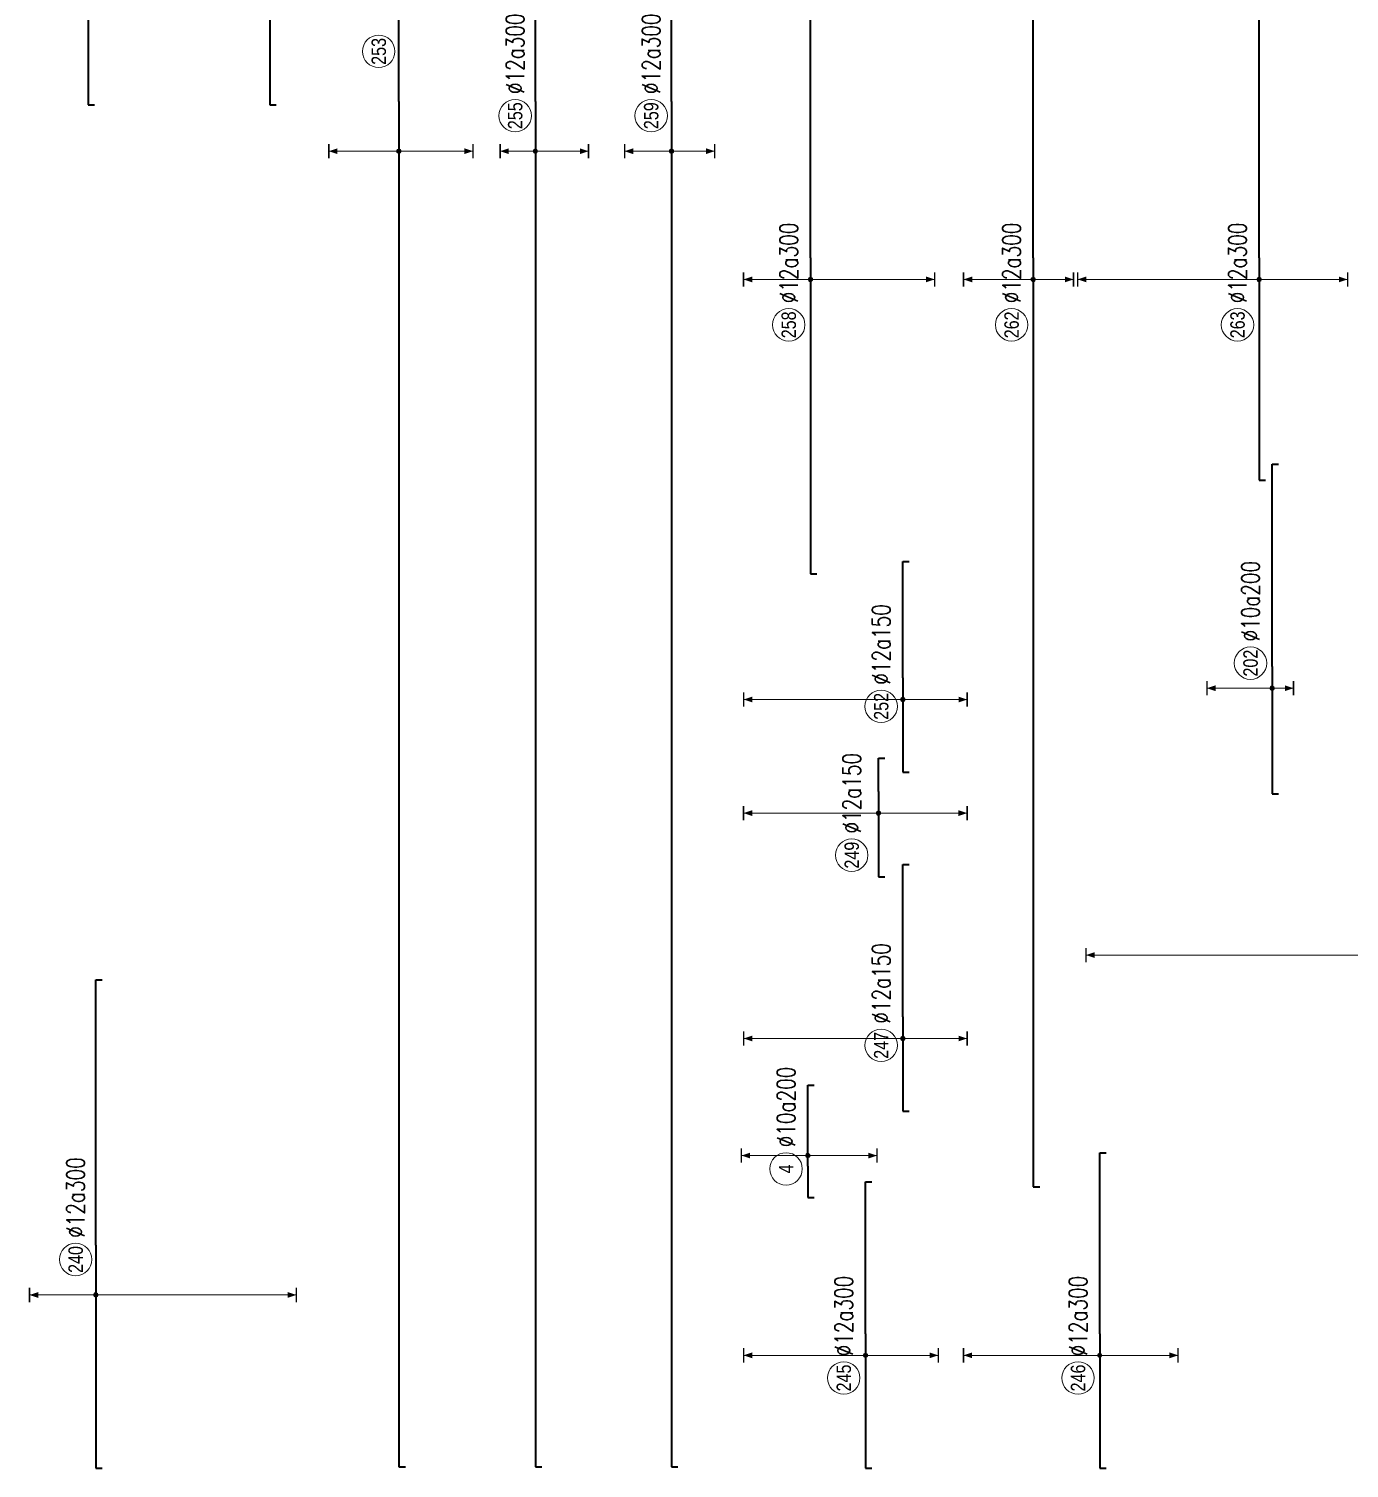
# Model space of a CAD drawing. Header units: millimetres. Extents: x -415354 to 883813, y -531490 to 486716.
# Drawn here: x 114680 to 151295, y -247172 to -207257 of the extents above; entities that cross this region are included whole.
import ezdxf
from ezdxf.enums import TextEntityAlignment as Align

# ---------------------------------------------------------------- set-up
doc = ezdxf.new("R2010")
doc.units = ezdxf.units.MM
doc.header["$MEASUREMENT"] = 0
for name, color, linetype, lineweight in [('NDC_S_DIM', 1, 'Continuous', 15), ('NDC_S_REBAR', 4, 'Continuous', 35), ('NDC_S_VN TEXT', 7, 'Continuous', 20)]:
    doc.layers.add(name, color=color, linetype=linetype, lineweight=lineweight)
doc.styles.add('ARIAL', font='arial.ttf', dxfattribs={"width": 0.8})
doc.styles.add('NDC_EN TXT', font='romans.shx', dxfattribs={"width": 0.8})

# ---------------------------------------------------------------- blocks, each defined once
blk = doc.blocks.new('*U581')
at = {"layer": 'NDC_S_REBAR'}
for p, q in [((0, 0), (-102.28, 0)), ((-102.28, 0), (-102.28, -0.9)), ((-102.28, -0.9), (-102.28, -0.9))]:
    blk.add_line(p, q, dxfattribs=at)
at = {"layer": 'NDC_S_VN TEXT', "color": 3, "style": 'NDC_EN TXT', "width": 0.75}
blk.add_attdef('DKT', (1.01, 1.55), '', height=2.5, dxfattribs=at)
at = {"layer": 'NDC_S_VN TEXT', "style": 'ARIAL', "width": 0.8}
blk.add_attdef('KHT', text='', height=2, dxfattribs=at).set_placement((-1.99, 2.8), align=Align.MIDDLE_CENTER)
blk = doc.blocks.new('*U397')
h = blk.add_hatch(color=6)
edge = h.paths.add_edge_path()
edge.add_arc((-6.91, 0), 0.3, 0, 360)
at = {"layer": 'NDC_S_DIM', "color": 8}
for q in [(-6.91, 9.19), (-6.91, -27.81)]:
    blk.add_line((-6.91, 0), q, dxfattribs=at)
for points in [[(-7.91, 9.19, 0.2, 0.2, 0), (-5.91, 9.19, 0, 0, 0)], [(-7.91, -27.81, 0.2, 0.2, 0), (-5.91, -27.81, 0, 0, 0)]]:
    blk.add_lwpolyline(points, format="xyseb", dxfattribs=at)
at = {"layer": 'NDC_S_DIM'}
blk.add_circle((-1.99, 2.8), 2.25, dxfattribs=at)
at = {"layer": 'NDC_S_DIM', "color": 6}
blk.add_circle((-6.91, 0), 0.3, dxfattribs=at)
at = {"layer": 'NDC_S_DIM', "color": 8}
for points in [[(-7.31, 7.99), (-6.91, 9.19), (-6.51, 7.99)], [(-7.31, -26.61), (-6.91, -27.81), (-6.51, -26.61)]]:
    blk.add_solid(points, dxfattribs=at)
at = {"layer": 'NDC_S_REBAR'}
for p, q in [((0, 0), (-30.93, 0)), ((-30.93, 0), (-30.93, -0.9)), ((0, 0), (36.78, 0)), ((36.78, 0), (36.78, -0.9)), ((-30.93, -0.9), (-30.93, -0.9)), ((36.78, -0.9), (36.78, -0.9))]:
    blk.add_line(p, q, dxfattribs=at)
at = {"layer": 'NDC_S_VN TEXT', "color": 3, "style": 'NDC_EN TXT', "width": 0.75}
blk.add_attdef('DKT', (1.01, 1.55), '', height=2.5, dxfattribs=at)
at = {"layer": 'NDC_S_VN TEXT', "style": 'ARIAL', "width": 0.8}
blk.add_attdef('KHT', text='', height=2, dxfattribs=at).set_placement((-1.99, 2.8), align=Align.MIDDLE_CENTER)
blk = doc.blocks.new('*U398')
h = blk.add_hatch(color=6)
edge = h.paths.add_edge_path()
edge.add_arc((-6.91, 0), 0.3, 0, 360)
at = {"layer": 'NDC_S_DIM', "color": 8}
for q in [(-6.91, 4.88), (-6.91, -7.37)]:
    blk.add_line((-6.91, 0), q, dxfattribs=at)
for points in [[(-7.91, 4.88, 0.2, 0.2, 0), (-5.91, 4.88, 0, 0, 0)], [(-7.91, -7.37, 0.2, 0.2, 0), (-5.91, -7.37, 0, 0, 0)]]:
    blk.add_lwpolyline(points, format="xyseb", dxfattribs=at)
at = {"layer": 'NDC_S_DIM'}
blk.add_circle((-1.99, 2.8), 2.25, dxfattribs=at)
at = {"layer": 'NDC_S_DIM', "color": 6}
blk.add_circle((-6.91, 0), 0.3, dxfattribs=at)
at = {"layer": 'NDC_S_DIM', "color": 8}
for points in [[(-7.31, 3.68), (-6.91, 4.88), (-6.51, 3.68)], [(-7.31, -6.17), (-6.91, -7.37), (-6.51, -6.17)]]:
    blk.add_solid(points, dxfattribs=at)
at = {"layer": 'NDC_S_REBAR'}
for p, q in [((0, 0), (-189.33, 0)), ((-189.33, 0), (-189.33, -0.9)), ((0, 0), (91.69, 0)), ((-189.33, -0.9), (-189.33, -0.9))]:
    blk.add_line(p, q, dxfattribs=at)
at = {"layer": 'NDC_S_VN TEXT', "color": 3, "style": 'NDC_EN TXT', "width": 0.75}
blk.add_attdef('DKT', (1.01, 1.55), '', height=2.5, dxfattribs=at)
at = {"layer": 'NDC_S_VN TEXT', "style": 'ARIAL', "width": 0.8}
blk.add_attdef('KHT', text='', height=2, dxfattribs=at).set_placement((-1.99, 2.8), align=Align.MIDDLE_CENTER)
blk = doc.blocks.new('*U406')
h = blk.add_hatch(color=6)
edge = h.paths.add_edge_path()
edge.add_arc((-2.99, 0), 0.3, 0, 360)
at = {"layer": 'NDC_S_DIM', "color": 8}
for q in [(-2.99, 9.04), (-2.99, -2.96)]:
    blk.add_line((-2.99, 0), q, dxfattribs=at)
for points in [[(-3.99, 9.04, 0.2, 0.2, 0), (-1.99, 9.04, 0, 0, 0)], [(-3.99, -2.96, 0.2, 0.2, 0), (-1.99, -2.96, 0, 0, 0)]]:
    blk.add_lwpolyline(points, format="xyseb", dxfattribs=at)
at = {"layer": 'NDC_S_DIM'}
blk.add_circle((0.49, 3), 2.25, dxfattribs=at)
at = {"layer": 'NDC_S_DIM', "color": 6}
blk.add_circle((-2.99, 0), 0.3, dxfattribs=at)
at = {"layer": 'NDC_S_DIM', "color": 8}
for points in [[(-3.39, 7.84), (-2.99, 9.04), (-2.59, 7.84)], [(-3.39, -1.76), (-2.99, -2.96), (-2.59, -1.76)]]:
    blk.add_solid(points, dxfattribs=at)
at = {"layer": 'NDC_S_REBAR'}
for p, q in [((0, 0), (-17.62, 0)), ((-17.62, 0), (-17.62, -0.9)), ((0, 0), (28.08, 0)), ((28.08, 0), (28.08, -0.9)), ((-17.62, -0.9), (-17.62, -0.9)), ((28.08, -0.9), (28.08, -0.9))]:
    blk.add_line(p, q, dxfattribs=at)
at = {"layer": 'NDC_S_VN TEXT', "style": 'ARIAL', "width": 0.8}
blk.add_attdef('KHT', text='', height=2, dxfattribs=at).set_placement((0.49, 3), align=Align.MIDDLE_CENTER)
at = {"layer": 'NDC_S_VN TEXT', "color": 3, "style": 'NDC_EN TXT', "width": 0.75}
blk.add_attdef('DKT', (3.49, 1.75), '', height=2.5, dxfattribs=at)
blk = doc.blocks.new('*U565')
h = blk.add_hatch(color=6)
edge = h.paths.add_edge_path()
edge.add_arc((-2.99, 0), 0.3, 0, 360)
at = {"layer": 'NDC_S_DIM', "color": 8}
for q in [(-2.99, 18.7), (-2.99, -12.3)]:
    blk.add_line((-2.99, 0), q, dxfattribs=at)
for points in [[(-3.99, 18.7, 0.2, 0.2, 0), (-1.99, 18.7, 0, 0, 0)], [(-3.99, -12.3, 0.2, 0.2, 0), (-1.99, -12.3, 0, 0, 0)]]:
    blk.add_lwpolyline(points, format="xyseb", dxfattribs=at)
at = {"layer": 'NDC_S_DIM'}
blk.add_circle((-8.82, 3.7), 2.25, dxfattribs=at)
at = {"layer": 'NDC_S_DIM', "color": 6}
blk.add_circle((-2.99, 0), 0.3, dxfattribs=at)
at = {"layer": 'NDC_S_DIM', "color": 8}
for points in [[(-3.39, 17.5), (-2.99, 18.7), (-2.59, 17.5)], [(-3.39, -11.1), (-2.99, -12.3), (-2.59, -11.1)]]:
    blk.add_solid(points, dxfattribs=at)
at = {"layer": 'NDC_S_REBAR'}
for p, q in [((0, 0), (-11.81, 0)), ((-11.81, 0), (-11.81, -0.9)), ((0, 0), (4.64, 0)), ((4.64, 0), (4.64, -0.9)), ((-11.81, -0.9), (-11.81, -0.9)), ((4.64, -0.9), (4.64, -0.9))]:
    blk.add_line(p, q, dxfattribs=at)
at = {"layer": 'NDC_S_VN TEXT', "style": 'ARIAL', "width": 0.8}
blk.add_attdef('KHT', text='', height=2, dxfattribs=at).set_placement((-8.82, 3.7), align=Align.MIDDLE_CENTER)
at = {"layer": 'NDC_S_VN TEXT', "color": 3, "style": 'NDC_EN TXT', "width": 0.75}
blk.add_attdef('DKT', (-5.82, 2.45), '', height=2.5, dxfattribs=at)
blk = doc.blocks.new('*U580')
h = blk.add_hatch(color=6)
edge = h.paths.add_edge_path()
edge.add_arc((-2.99, 0), 0.3, 0, 360)
at = {"layer": 'NDC_S_DIM', "color": 8}
for q in [(-2.99, 5.65), (-2.99, -4.2)]:
    blk.add_line((-2.99, 0), q, dxfattribs=at)
for points in [[(-3.99, 5.65, 0.2, 0.2, 0), (-1.99, 5.65, 0, 0, 0)], [(-3.99, -4.2, 0.2, 0.2, 0), (-1.99, -4.2, 0, 0, 0)]]:
    blk.add_lwpolyline(points, format="xyseb", dxfattribs=at)
at = {"layer": 'NDC_S_DIM'}
blk.add_circle((11.84, 3), 2.25, dxfattribs=at)
at = {"layer": 'NDC_S_DIM', "color": 6}
blk.add_circle((-2.99, 0), 0.3, dxfattribs=at)
at = {"layer": 'NDC_S_DIM', "color": 8}
for points in [[(-3.39, 4.45), (-2.99, 5.65), (-2.59, 4.45)], [(-3.39, -3), (-2.99, -4.2), (-2.59, -3)]]:
    blk.add_solid(points, dxfattribs=at)
at = {"layer": 'NDC_S_REBAR'}
for p, q in [((0, 0), (-46.23, 0)), ((-46.23, 0), (-46.23, -0.9)), ((0, 0), (55.19, 0)), ((55.19, 0), (55.19, -0.9)), ((-46.23, -0.9), (-46.23, -0.9)), ((55.19, -0.9), (55.19, -0.9))]:
    blk.add_line(p, q, dxfattribs=at)
at = {"layer": 'NDC_S_VN TEXT', "style": 'ARIAL', "width": 0.8}
blk.add_attdef('KHT', text='', height=2, dxfattribs=at).set_placement((11.84, 3), align=Align.MIDDLE_CENTER)
at = {"layer": 'NDC_S_VN TEXT', "color": 3, "style": 'NDC_EN TXT', "width": 0.75}
blk.add_attdef('DKT', (14.84, 1.75), '', height=2.5, dxfattribs=at)
blk = doc.blocks.new('*U561')
h = blk.add_hatch(color=6)
edge = h.paths.add_edge_path()
edge.add_arc((-2.99, 0), 0.3, 0, 360)
at = {"layer": 'NDC_S_DIM', "color": 8}
for q in [(-2.99, 43.8), (-2.99, -40.7)]:
    blk.add_line((-2.99, 0), q, dxfattribs=at)
for points in [[(-3.99, 43.8, 0.2, 0.2, 0), (-1.99, 43.8, 0, 0, 0)], [(-3.99, -40.7, 0.2, 0.2, 0), (-1.99, -40.7, 0, 0, 0)]]:
    blk.add_lwpolyline(points, format="xyseb", dxfattribs=at)
at = {"layer": 'NDC_S_DIM'}
blk.add_circle((-6.13, 3), 2.25, dxfattribs=at)
at = {"layer": 'NDC_S_DIM', "color": 6}
blk.add_circle((-2.99, 0), 0.3, dxfattribs=at)
at = {"layer": 'NDC_S_DIM', "color": 8}
for points in [[(-3.39, 42.6), (-2.99, 43.8), (-2.59, 42.6)], [(-3.39, -39.5), (-2.99, -40.7), (-2.59, -39.5)]]:
    blk.add_solid(points, dxfattribs=at)
at = {"layer": 'NDC_S_REBAR'}
for p, q in [((0, 0), (-35.13, 0)), ((-35.13, 0), (-35.13, -0.9)), ((0, 0), (21.57, 0)), ((21.57, 0), (21.57, -0.9)), ((-35.13, -0.9), (-35.13, -0.9)), ((21.57, -0.9), (21.57, -0.9))]:
    blk.add_line(p, q, dxfattribs=at)
at = {"layer": 'NDC_S_VN TEXT', "style": 'ARIAL', "width": 0.8}
blk.add_attdef('KHT', text='', height=2, dxfattribs=at).set_placement((-6.13, 3), align=Align.MIDDLE_CENTER)
at = {"layer": 'NDC_S_VN TEXT', "color": 3, "style": 'NDC_EN TXT', "width": 0.75}
blk.add_attdef('DKT', (-3.13, 1.75), '', height=2.5, dxfattribs=at)
blk = doc.blocks.new('*U566')
h = blk.add_hatch(color=6)
edge = h.paths.add_edge_path()
edge.add_arc((-2.99, 0), 0.3, 0, 360)
at = {"layer": 'NDC_S_DIM', "color": 8}
for q in [(-2.99, 22.08), (-2.99, -8.92)]:
    blk.add_line((-2.99, 0), q, dxfattribs=at)
for points in [[(-3.99, 22.08, 0.2, 0.2, 0), (-1.99, 22.08, 0, 0, 0)], [(-3.99, -8.92, 0.2, 0.2, 0), (-1.99, -8.92, 0, 0, 0)]]:
    blk.add_lwpolyline(points, format="xyseb", dxfattribs=at)
at = {"layer": 'NDC_S_DIM'}
blk.add_circle((-3.94, 3), 2.25, dxfattribs=at)
at = {"layer": 'NDC_S_DIM', "color": 6}
blk.add_circle((-2.99, 0), 0.3, dxfattribs=at)
at = {"layer": 'NDC_S_DIM', "color": 8}
for points in [[(-3.39, 20.88), (-2.99, 22.08), (-2.59, 20.88)], [(-3.39, -7.72), (-2.99, -8.92), (-2.59, -7.72)]]:
    blk.add_solid(points, dxfattribs=at)
at = {"layer": 'NDC_S_REBAR'}
for p, q in [((0, 0), (-13.06, 0)), ((-13.06, 0), (-13.06, -0.9)), ((0, 0), (16.14, 0)), ((16.14, 0), (16.14, -0.9)), ((-13.06, -0.9), (-13.06, -0.9)), ((16.14, -0.9), (16.14, -0.9))]:
    blk.add_line(p, q, dxfattribs=at)
at = {"layer": 'NDC_S_VN TEXT', "style": 'ARIAL', "width": 0.8}
blk.add_attdef('KHT', text='', height=2, dxfattribs=at).set_placement((-3.94, 3), align=Align.MIDDLE_CENTER)
at = {"layer": 'NDC_S_VN TEXT', "color": 3, "style": 'NDC_EN TXT', "width": 0.75}
blk.add_attdef('DKT', (-0.94, 1.75), '', height=2.5, dxfattribs=at)
blk = doc.blocks.new('*U567')
h = blk.add_hatch(color=6)
edge = h.paths.add_edge_path()
edge.add_arc((-2.99, 0), 0.3, 0, 360)
at = {"layer": 'NDC_S_DIM', "color": 8}
for q in [(-2.99, 9.66), (-2.99, -5.59)]:
    blk.add_line((-2.99, 0), q, dxfattribs=at)
for points in [[(-3.99, 9.66, 0.2, 0.2, 0), (-1.99, 9.66, 0, 0, 0)], [(-3.99, -5.59, 0.2, 0.2, 0), (-1.99, -5.59, 0, 0, 0)]]:
    blk.add_lwpolyline(points, format="xyseb", dxfattribs=at)
at = {"layer": 'NDC_S_DIM'}
blk.add_circle((-9.29, 3), 2.25, dxfattribs=at)
at = {"layer": 'NDC_S_DIM', "color": 6}
blk.add_circle((-2.99, 0), 0.3, dxfattribs=at)
at = {"layer": 'NDC_S_DIM', "color": 8}
for points in [[(-3.39, 8.46), (-2.99, 9.66), (-2.59, 8.46)], [(-3.39, -4.39), (-2.99, -5.59), (-2.59, -4.39)]]:
    blk.add_solid(points, dxfattribs=at)
at = {"layer": 'NDC_S_REBAR'}
for p, q in [((0, 0), (-128.81, 0)), ((-128.81, 0), (-128.81, -0.9)), ((0, 0), (65.39, 0)), ((65.39, 0), (65.39, -0.9)), ((-128.81, -0.9), (-128.81, -0.9)), ((65.39, -0.9), (65.39, -0.9))]:
    blk.add_line(p, q, dxfattribs=at)
at = {"layer": 'NDC_S_VN TEXT', "style": 'ARIAL', "width": 0.8}
blk.add_attdef('KHT', text='', height=2, dxfattribs=at).set_placement((-9.29, 3), align=Align.MIDDLE_CENTER)
at = {"layer": 'NDC_S_VN TEXT', "color": 3, "style": 'NDC_EN TXT', "width": 0.75}
blk.add_attdef('DKT', (-6.29, 1.75), '', height=2.5, dxfattribs=at)
blk = doc.blocks.new('*U568')
h = blk.add_hatch(color=6)
edge = h.paths.add_edge_path()
edge.add_arc((-2.99, 0), 0.3, 0, 360)
at = {"layer": 'NDC_S_DIM', "color": 8}
for q in [(-2.99, 9.27), (-2.99, -17.23)]:
    blk.add_line((-2.99, 0), q, dxfattribs=at)
for points in [[(-3.99, 9.27, 0.2, 0.2, 0), (-1.99, 9.27, 0, 0, 0)], [(-3.99, -17.23, 0.2, 0.2, 0), (-1.99, -17.23, 0, 0, 0)]]:
    blk.add_lwpolyline(points, format="xyseb", dxfattribs=at)
at = {"layer": 'NDC_S_DIM'}
blk.add_circle((-9.29, 3), 2.25, dxfattribs=at)
at = {"layer": 'NDC_S_DIM', "color": 6}
blk.add_circle((-2.99, 0), 0.3, dxfattribs=at)
at = {"layer": 'NDC_S_DIM', "color": 8}
for points in [[(-3.39, 8.07), (-2.99, 9.27), (-2.59, 8.07)], [(-3.39, -16.03), (-2.99, -17.23), (-2.59, -16.03)]]:
    blk.add_solid(points, dxfattribs=at)
at = {"layer": 'NDC_S_REBAR'}
for p, q in [((0, 0), (-43.81, 0)), ((-43.81, 0), (-43.81, -0.9)), ((0, 0), (65.39, 0)), ((65.39, 0), (65.39, -0.9)), ((-43.81, -0.9), (-43.81, -0.9)), ((65.39, -0.9), (65.39, -0.9))]:
    blk.add_line(p, q, dxfattribs=at)
at = {"layer": 'NDC_S_VN TEXT', "style": 'ARIAL', "width": 0.8}
blk.add_attdef('KHT', text='', height=2, dxfattribs=at).set_placement((-9.29, 3), align=Align.MIDDLE_CENTER)
at = {"layer": 'NDC_S_VN TEXT', "color": 3, "style": 'NDC_EN TXT', "width": 0.75}
blk.add_attdef('DKT', (-6.29, 1.75), '', height=2.5, dxfattribs=at)
blk = doc.blocks.new('*U569')
h = blk.add_hatch(color=6)
edge = h.paths.add_edge_path()
edge.add_arc((-2.99, 0), 0.3, 0, 360)
at = {"layer": 'NDC_S_DIM', "color": 8}
for q in [(-2.99, 25.15), (-2.99, -12.26)]:
    blk.add_line((-2.99, 0), q, dxfattribs=at)
for points in [[(-3.99, 25.15, 0.2, 0.2, 0), (-1.99, 25.15, 0, 0, 0)], [(-3.99, -12.26, 0.2, 0.2, 0), (-1.99, -12.26, 0, 0, 0)]]:
    blk.add_lwpolyline(points, format="xyseb", dxfattribs=at)
at = {"layer": 'NDC_S_DIM'}
blk.add_circle((-9.29, 3), 2.25, dxfattribs=at)
at = {"layer": 'NDC_S_DIM', "color": 6}
blk.add_circle((-2.99, 0), 0.3, dxfattribs=at)
at = {"layer": 'NDC_S_DIM', "color": 8}
for points in [[(-3.39, 23.95), (-2.99, 25.15), (-2.59, 23.95)], [(-3.39, -11.06), (-2.99, -12.26), (-2.59, -11.06)]]:
    blk.add_solid(points, dxfattribs=at)
at = {"layer": 'NDC_S_REBAR'}
for p, q in [((0, 0), (-30.81, 0)), ((-30.81, 0), (-30.81, -0.9)), ((0, 0), (65.39, 0)), ((65.39, 0), (65.39, -0.9)), ((-30.81, -0.9), (-30.81, -0.9)), ((65.39, -0.9), (65.39, -0.9))]:
    blk.add_line(p, q, dxfattribs=at)
at = {"layer": 'NDC_S_VN TEXT', "style": 'ARIAL', "width": 0.8}
blk.add_attdef('KHT', text='', height=2, dxfattribs=at).set_placement((-9.29, 3), align=Align.MIDDLE_CENTER)
at = {"layer": 'NDC_S_VN TEXT', "color": 3, "style": 'NDC_EN TXT', "width": 0.75}
blk.add_attdef('DKT', (-6.29, 1.75), '', height=2.5, dxfattribs=at)
blk = doc.blocks.new('*U1047')
h = blk.add_hatch(color=6)
edge = h.paths.add_edge_path()
edge.add_arc((1.45, 0), 0.3, 0, 360)
at = {"layer": 'NDC_S_DIM', "color": 8}
for q in [(1.45, 9.19), (1.45, -9.61)]:
    blk.add_line((1.45, 0), q, dxfattribs=at)
for points in [[(0.45, 9.19, 0.2, 0.2, 0), (2.45, 9.19, 0, 0, 0)], [(0.45, -9.61, 0.2, 0.2, 0), (2.45, -9.61, 0, 0, 0)]]:
    blk.add_lwpolyline(points, format="xyseb", dxfattribs=at)
at = {"layer": 'NDC_S_DIM'}
blk.add_circle((-0.4, 3), 2.25, dxfattribs=at)
at = {"layer": 'NDC_S_DIM', "color": 6}
blk.add_circle((1.45, 0), 0.3, dxfattribs=at)
at = {"layer": 'NDC_S_DIM', "color": 8}
for points in [[(1.05, 7.99), (1.45, 9.19), (1.85, 7.99)], [(1.05, -8.41), (1.45, -9.61), (1.85, -8.41)]]:
    blk.add_solid(points, dxfattribs=at)
at = {"layer": 'NDC_S_REBAR'}
for p, q in [((0, 0), (-4.38, 0)), ((-4.38, 0), (-4.38, -0.9)), ((0, 0), (11.23, 0)), ((11.23, 0), (11.23, -0.9)), ((-4.38, -0.9), (-4.38, -0.9)), ((11.23, -0.9), (11.23, -0.9))]:
    blk.add_line(p, q, dxfattribs=at)
at = {"layer": 'NDC_S_VN TEXT', "style": 'ARIAL', "width": 0.8}
blk.add_attdef('KHT', text='', height=2, dxfattribs=at).set_placement((-0.4, 3), align=Align.MIDDLE_CENTER)
at = {"layer": 'NDC_S_VN TEXT', "color": 3, "style": 'NDC_EN TXT', "width": 0.75}
blk.add_attdef('DKT', (2.6, 1.75), '', height=2.5, dxfattribs=at)
blk = doc.blocks.new('*U1052')
h = blk.add_hatch(color=6)
edge = h.paths.add_edge_path()
edge.add_arc((-6.91, 0), 0.3, 0, 360)
at = {"layer": 'NDC_S_DIM', "color": 8}
for q in [(-6.91, 6.49), (-6.91, -6.01)]:
    blk.add_line((-6.91, 0), q, dxfattribs=at)
for points in [[(-7.91, 6.49, 0.2, 0.2, 0), (-5.91, 6.49, 0, 0, 0)], [(-7.91, -6.01, 0.2, 0.2, 0), (-5.91, -6.01, 0, 0, 0)]]:
    blk.add_lwpolyline(points, format="xyseb", dxfattribs=at)
at = {"layer": 'NDC_S_DIM'}
blk.add_circle((-1.99, 2.8), 2.25, dxfattribs=at)
at = {"layer": 'NDC_S_DIM', "color": 6}
blk.add_circle((-6.91, 0), 0.3, dxfattribs=at)
at = {"layer": 'NDC_S_DIM', "color": 8}
for points in [[(-7.31, 5.29), (-6.91, 6.49), (-6.51, 5.29)], [(-7.31, -4.81), (-6.91, -6.01), (-6.51, -4.81)]]:
    blk.add_solid(points, dxfattribs=at)
at = {"layer": 'NDC_S_REBAR'}
for p, q in [((0, 0), (-189.33, 0)), ((-189.33, 0), (-189.33, -0.9)), ((0, 0), (255.69, 0)), ((-189.33, -0.9), (-189.33, -0.9))]:
    blk.add_line(p, q, dxfattribs=at)
at = {"layer": 'NDC_S_VN TEXT', "color": 3, "style": 'NDC_EN TXT', "width": 0.75}
blk.add_attdef('DKT', (1.01, 1.55), '', height=2.5, dxfattribs=at)
at = {"layer": 'NDC_S_VN TEXT', "style": 'ARIAL', "width": 0.8}
blk.add_attdef('KHT', text='', height=2, dxfattribs=at).set_placement((-1.99, 2.8), align=Align.MIDDLE_CENTER)
blk = doc.blocks.new('*U1053')
h = blk.add_hatch(color=6)
edge = h.paths.add_edge_path()
edge.add_arc((-2.99, 0), 0.3, 0, 360)
at = {"layer": 'NDC_S_DIM', "color": 8}
for q in [(-2.99, 18.88), (-2.99, -10.87)]:
    blk.add_line((-2.99, 0), q, dxfattribs=at)
for points in [[(-3.99, 18.88, 0.2, 0.2, 0), (-1.99, 18.88, 0, 0, 0)], [(-3.99, -10.87, 0.2, 0.2, 0), (-1.99, -10.87, 0, 0, 0)]]:
    blk.add_lwpolyline(points, format="xyseb", dxfattribs=at)
at = {"layer": 'NDC_S_DIM'}
blk.add_circle((-6.13, 3), 2.25, dxfattribs=at)
at = {"layer": 'NDC_S_DIM', "color": 6}
blk.add_circle((-2.99, 0), 0.3, dxfattribs=at)
at = {"layer": 'NDC_S_DIM', "color": 8}
for points in [[(-3.39, 17.68), (-2.99, 18.88), (-2.59, 17.68)], [(-3.39, -9.67), (-2.99, -10.87), (-2.59, -9.67)]]:
    blk.add_solid(points, dxfattribs=at)
at = {"layer": 'NDC_S_REBAR'}
for p, q in [((0, 0), (-18.63, 0)), ((-18.63, 0), (-18.63, -0.9)), ((0, 0), (25.07, 0)), ((25.07, 0), (25.07, -0.9)), ((-18.63, -0.9), (-18.63, -0.9)), ((25.07, -0.9), (25.07, -0.9))]:
    blk.add_line(p, q, dxfattribs=at)
at = {"layer": 'NDC_S_VN TEXT', "style": 'ARIAL', "width": 0.8}
blk.add_attdef('KHT', text='', height=2, dxfattribs=at).set_placement((-6.13, 3), align=Align.MIDDLE_CENTER)
at = {"layer": 'NDC_S_VN TEXT', "color": 3, "style": 'NDC_EN TXT', "width": 0.75}
blk.add_attdef('DKT', (-3.13, 1.75), '', height=2.5, dxfattribs=at)
blk = doc.blocks.new('*U1054')
h = blk.add_hatch(color=6)
edge = h.paths.add_edge_path()
edge.add_arc((-2.99, 0), 0.3, 0, 360)
at = {"layer": 'NDC_S_DIM', "color": 8}
for q in [(-2.99, 16.89), (-2.99, -10.11)]:
    blk.add_line((-2.99, 0), q, dxfattribs=at)
for points in [[(-3.99, 16.89, 0.2, 0.2, 0), (-1.99, 16.89, 0, 0, 0)], [(-3.99, -10.11, 0.2, 0.2, 0), (-1.99, -10.11, 0, 0, 0)]]:
    blk.add_lwpolyline(points, format="xyseb", dxfattribs=at)
at = {"layer": 'NDC_S_DIM'}
blk.add_circle((-6.13, 3), 2.25, dxfattribs=at)
at = {"layer": 'NDC_S_DIM', "color": 6}
blk.add_circle((-2.99, 0), 0.3, dxfattribs=at)
at = {"layer": 'NDC_S_DIM', "color": 8}
for points in [[(-3.39, 15.69), (-2.99, 16.89), (-2.59, 15.69)], [(-3.39, -8.91), (-2.99, -10.11), (-2.59, -8.91)]]:
    blk.add_solid(points, dxfattribs=at)
at = {"layer": 'NDC_S_REBAR'}
for p, q in [((0, 0), (-18.63, 0)), ((-18.63, 0), (-18.63, -0.9)), ((0, 0), (21.07, 0)), ((21.07, 0), (21.07, -0.9)), ((-18.63, -0.9), (-18.63, -0.9)), ((21.07, -0.9), (21.07, -0.9))]:
    blk.add_line(p, q, dxfattribs=at)
at = {"layer": 'NDC_S_VN TEXT', "style": 'ARIAL', "width": 0.8}
blk.add_attdef('KHT', text='', height=2, dxfattribs=at).set_placement((-6.13, 3), align=Align.MIDDLE_CENTER)
at = {"layer": 'NDC_S_VN TEXT', "color": 3, "style": 'NDC_EN TXT', "width": 0.75}
blk.add_attdef('DKT', (-3.13, 1.75), '', height=2.5, dxfattribs=at)
blk = doc.blocks.new('*U1055')
h = blk.add_hatch(color=6)
edge = h.paths.add_edge_path()
edge.add_arc((-2.99, 0), 0.3, 0, 360)
at = {"layer": 'NDC_S_DIM', "color": 8}
for q in [(-2.99, 22.08), (-2.99, -8.92)]:
    blk.add_line((-2.99, 0), q, dxfattribs=at)
for points in [[(-3.99, 22.08, 0.2, 0.2, 0), (-1.99, 22.08, 0, 0, 0)], [(-3.99, -8.92, 0.2, 0.2, 0), (-1.99, -8.92, 0, 0, 0)]]:
    blk.add_lwpolyline(points, format="xyseb", dxfattribs=at)
at = {"layer": 'NDC_S_DIM'}
blk.add_circle((-3.94, 3), 2.25, dxfattribs=at)
at = {"layer": 'NDC_S_DIM', "color": 6}
blk.add_circle((-2.99, 0), 0.3, dxfattribs=at)
at = {"layer": 'NDC_S_DIM', "color": 8}
for points in [[(-3.39, 20.88), (-2.99, 22.08), (-2.59, 20.88)], [(-3.39, -7.72), (-2.99, -8.92), (-2.59, -7.72)]]:
    blk.add_solid(points, dxfattribs=at)
at = {"layer": 'NDC_S_REBAR'}
for p, q in [((0, 0), (-13.06, 0)), ((-13.06, 0), (-13.06, -0.9)), ((0, 0), (21.14, 0)), ((21.14, 0), (21.14, -0.9)), ((-13.06, -0.9), (-13.06, -0.9)), ((21.14, -0.9), (21.14, -0.9))]:
    blk.add_line(p, q, dxfattribs=at)
at = {"layer": 'NDC_S_VN TEXT', "style": 'ARIAL', "width": 0.8}
blk.add_attdef('KHT', text='', height=2, dxfattribs=at).set_placement((-3.94, 3), align=Align.MIDDLE_CENTER)
at = {"layer": 'NDC_S_VN TEXT', "color": 3, "style": 'NDC_EN TXT', "width": 0.75}
blk.add_attdef('DKT', (-0.94, 1.75), '', height=2.5, dxfattribs=at)
blk = doc.blocks.new('*U1056')
h = blk.add_hatch(color=6)
edge = h.paths.add_edge_path()
edge.add_arc((-6.91, 0), 0.3, 0, 360)
at = {"layer": 'NDC_S_DIM', "color": 8}
for q in [(-6.91, 9.72), (-6.91, -10.28)]:
    blk.add_line((-6.91, 0), q, dxfattribs=at)
for points in [[(-7.91, 9.72, 0.2, 0.2, 0), (-5.91, 9.72, 0, 0, 0)], [(-7.91, -10.28, 0.2, 0.2, 0), (-5.91, -10.28, 0, 0, 0)]]:
    blk.add_lwpolyline(points, format="xyseb", dxfattribs=at)
at = {"layer": 'NDC_S_DIM'}
blk.add_circle((6.93, 2.8), 2.25, dxfattribs=at)
at = {"layer": 'NDC_S_DIM', "color": 6}
blk.add_circle((-6.91, 0), 0.3, dxfattribs=at)
at = {"layer": 'NDC_S_DIM', "color": 8}
for points in [[(-7.31, 8.52), (-6.91, 9.72), (-6.51, 8.52)], [(-7.31, -9.08), (-6.91, -10.28), (-6.51, -9.08)]]:
    blk.add_solid(points, dxfattribs=at)
at = {"layer": 'NDC_S_REBAR'}
for p, q in [((0, 0), (-189.33, 0)), ((-189.33, 0), (-189.33, -0.9)), ((0, 0), (101.4, 0)), ((-189.33, -0.9), (-189.33, -0.9))]:
    blk.add_line(p, q, dxfattribs=at)
at = {"layer": 'NDC_S_VN TEXT', "color": 3, "style": 'NDC_EN TXT', "width": 0.75}
blk.add_attdef('DKT', (9.93, 1.55), '', height=2.5, dxfattribs=at)
at = {"layer": 'NDC_S_VN TEXT', "style": 'ARIAL', "width": 0.8}
blk.add_attdef('KHT', text='', height=2, dxfattribs=at).set_placement((6.93, 2.8), align=Align.MIDDLE_CENTER)

msp = doc.modelspace()

# ---------------------------------------------------------------- block references
at = {"xscale": 200, "yscale": 200, "zscale": 200, "rotation": 90}
for name, p, values in [('*U1052', (132498.5, -209268.9), {'KHT': '259', 'DKT': '%%c12a300'}), ('*U580', (121360.9, -200124), {'KHT': '257', 'DKT': '%%C12a300'}), ('*U398', (128726.5, -209268.9), {'KHT': '255', 'DKT': '%%c12a300'}), ('*U568', (136353.2, -213608.7), {'KHT': '258', 'DKT': '%%C12a300'}), ('*U567', (142532.3, -213608.7), {'KHT': '262', 'DKT': '%%C12a300'}), ('*U569', (148797.5, -213608.7), {'KHT': '263', 'DKT': '%%C12a300'}), ('*U406', (149158, -224945.3), {'KHT': '202', 'DKT': '%%c10a200'}), ('*U566', (138916.7, -225258.3), {'KHT': '252', 'DKT': '%%C12a150'}), ('*U565', (138239.7, -228408.3), {'KHT': '249', 'DKT': '%%C12a150'}), ('*U561', (152759.1, -232344.4), {'KHT': '256', 'DKT': '%%C12a300'}), ('*U1055', (138916.7, -234658.3), {'KHT': '247', 'DKT': '%%C12a150'}), ('*U397', (116538.8, -240986.4), {'KHT': '240', 'DKT': '%%c12a300'}), ('*U1047', (136279, -238793), {'KHT': '4', 'DKT': '%%c10a200'}), ('*U1053', (144375.2, -243444.4), {'KHT': '246', 'DKT': '%%C12a300'}), ('*U1054', (137878.7, -243444.4), {'KHT': '245', 'DKT': '%%C12a300'})]:
    msp.add_blockref(name, p, dxfattribs=at).add_auto_attribs(values)
msp.add_blockref('*U581', (116325.9, -188913.6), dxfattribs=at)
ref = msp.add_blockref('*U1056', (124943, -209268.9), dxfattribs=dict(xscale=200, yscale=200, zscale=200, rotation=90))
ref.add_attrib('KHT', '253', dxfattribs={"layer": 'NDC_S_VN TEXT', "height": 400, "rotation": 90, "style": 'ARIAL', "width": 0.8}).set_placement((124384, -207883.5), align=Align.MIDDLE_CENTER)

doc.saveas('drawing.dxf')
